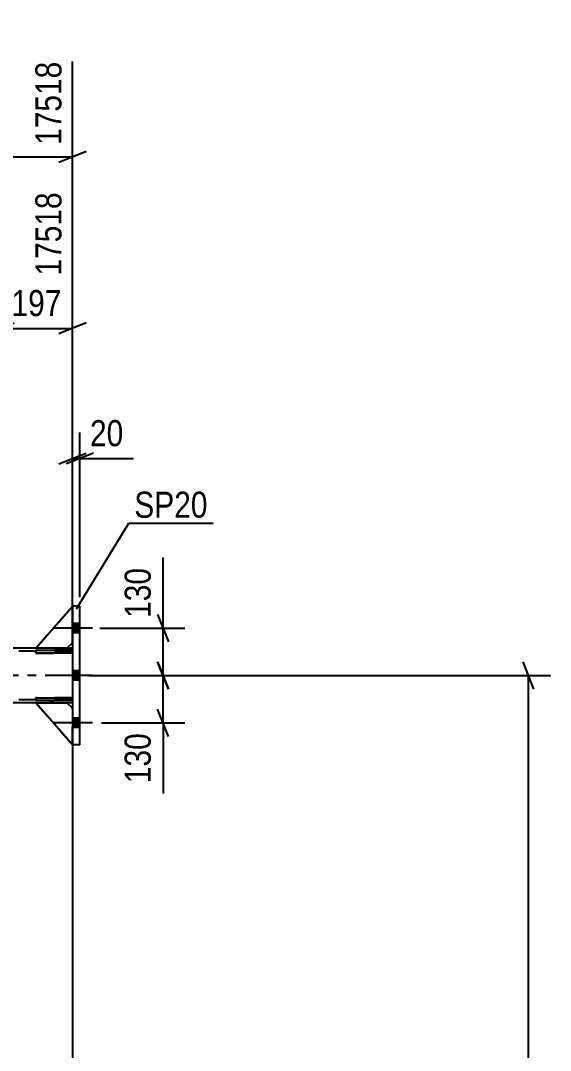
# Model space of a CAD drawing. Header units: millimetres. Extents: x -834 to 355, y -855 to -14.
# Drawn here: x -102.8 to -44.7, y -303.2 to -190.3 of the extents above; entities that cross this region are included whole.
import ezdxf

# ---------------------------------------------------------------- set-up
doc = ezdxf.new("R2010")
doc.units = ezdxf.units.MM
doc.linetypes.add('DXK_LINE_DOT2', pattern=[3.9198, 1.9599, -1.9599])
doc.linetypes.add('DXK_LINE_DOT3', pattern=[5.9187, 2.979, -0.9799, 0.9799, -0.9799])
doc.styles.add('Arial Narrow', font='ARIALN.TTF', dxfattribs={"height": 0.2})

# ---------------------------------------------------------------- blocks, each defined once
blk = doc.blocks.new('Part-570384938-35308 - 35208')
at = {"color": 2, "linetype": 'Continuous'}
for p, q in [((-97.1, -254.52), (-97.1, -269.72)), ((-96.3, -254.52), (-97.1, -254.52)), ((-96.3, -269.72), (-96.3, -254.52)), ((-96.3, -269.72), (-97.1, -269.72))]:
    blk.add_line(p, q, dxfattribs=at)
blk = doc.blocks.new('Part-570384938-35505 - 35208')
at = {"color": 7, "linetype": 'DXK_LINE_DOT2'}
for p, q in [((-97.1, -259.44), (-797.81, -259.44)), ((-97.7, -259.12), (-101.1, -259.12)), ((-97.1, -259.12), (-97.1, -265.12)), ((-97.1, -264.8), (-797.81, -264.8)), ((-97.7, -265.12), (-101.1, -265.12))]:
    blk.add_line(p, q, dxfattribs=at)
at = {"color": 2, "linetype": 'Continuous'}
for p, q in [((-101.1, -259.12), (-128.45, -259.12)), ((-97.1, -259.12), (-97.7, -259.12)), ((-101.1, -265.12), (-128.45, -265.12)), ((-97.1, -265.12), (-97.7, -265.12))]:
    blk.add_line(p, q, dxfattribs=at)
at = {"color": 7, "linetype": 'DXK_LINE_DOT3'}
blk.add_line((-97.1, -262.12), (-797.81, -262.12), dxfattribs=at)
blk = doc.blocks.new('Part-570384938-35506 - 35208')
at = {"color": 7, "linetype": 'DXK_LINE_DOT2'}
for p, q in [((-97.1, -259.36), (-101.1, -259.36)), ((-101.1, -259.36), (-101.1, -259.68)), ((-101.1, -259.68), (-97.1, -259.68)), ((-97.7, -259.68), (-97.7, -259.36)), ((-97.1, -259.68), (-97.1, -259.36))]:
    blk.add_line(p, q, dxfattribs=at)
blk = doc.blocks.new('Part-570384938-35507 - 35208')
at = {"color": 7, "linetype": 'DXK_LINE_DOT2'}
for p, q in [((-97.1, -264.56), (-101.1, -264.56)), ((-101.1, -264.56), (-101.1, -264.88)), ((-101.1, -264.88), (-97.1, -264.88)), ((-97.7, -264.56), (-97.7, -264.88)), ((-97.1, -264.88), (-97.1, -264.56))]:
    blk.add_line(p, q, dxfattribs=at)
blk = doc.blocks.new('Part-570384938-35508 - 35208')
at = {"color": 2, "linetype": 'Continuous'}
for p, q in [((-101.1, -259.68), (-101.1, -259.36)), ((-101.1, -259.36), (-97.1, -259.36)), ((-97.1, -259.68), (-101.1, -259.68)), ((-97.1, -259.36), (-97.1, -259.68))]:
    blk.add_line(p, q, dxfattribs=at)
at = {"color": 7, "linetype": 'DXK_LINE_DOT2'}
blk.add_line((-97.7, -259.68), (-97.7, -259.36), dxfattribs=at)
blk = doc.blocks.new('Part-570384938-35509 - 35208')
at = {"color": 2, "linetype": 'Continuous'}
for p, q in [((-101.1, -264.88), (-101.1, -264.56)), ((-101.1, -264.56), (-97.1, -264.56)), ((-97.1, -264.88), (-101.1, -264.88)), ((-97.1, -264.56), (-97.1, -264.88))]:
    blk.add_line(p, q, dxfattribs=at)
at = {"color": 7, "linetype": 'DXK_LINE_DOT2'}
blk.add_line((-97.7, -264.88), (-97.7, -264.56), dxfattribs=at)
blk = doc.blocks.new('Part-570384938-35510 - 35208')
at = {"color": 7, "linetype": 'DXK_LINE_DOT2'}
for p, q in [((-101.1, -259.12), (-97.1, -254.52)), ((-97.1, -254.52), (-97.1, -258.52)), ((-97.1, -258.52), (-97.7, -259.12)), ((-97.7, -259.12), (-101.1, -259.12))]:
    blk.add_line(p, q, dxfattribs=at)
blk = doc.blocks.new('Part-570384938-35511 - 35208')
at = {"color": 2, "linetype": 'Continuous'}
for p, q in [((-101.1, -259.12), (-97.1, -254.52)), ((-97.1, -258.52), (-97.7, -259.12)), ((-97.7, -259.12), (-101.1, -259.12))]:
    blk.add_line(p, q, dxfattribs=at)
at = {"color": 7, "linetype": 'DXK_LINE_DOT2'}
blk.add_line((-97.1, -258.52), (-97.1, -254.52), dxfattribs=at)
blk = doc.blocks.new('Part-570384938-35512 - 35208')
at = {"color": 7, "linetype": 'DXK_LINE_DOT2'}
for p, q in [((-97.7, -265.12), (-101.1, -265.12)), ((-101.1, -265.12), (-97.1, -269.72)), ((-97.1, -265.72), (-97.7, -265.12)), ((-97.1, -269.72), (-97.1, -265.72))]:
    blk.add_line(p, q, dxfattribs=at)
blk = doc.blocks.new('Part-570384938-35513 - 35208')
at = {"color": 2, "linetype": 'Continuous'}
for p, q in [((-101.1, -265.12), (-97.7, -265.12)), ((-97.1, -269.72), (-101.1, -265.12)), ((-97.7, -265.12), (-97.1, -265.72))]:
    blk.add_line(p, q, dxfattribs=at)
at = {"color": 7, "linetype": 'DXK_LINE_DOT2'}
blk.add_line((-97.1, -265.72), (-97.1, -269.72), dxfattribs=at)
blk = doc.blocks.new('Bolt-570384938-35543 - 35208')
at = {"linetype": 'Continuous'}
for points in [[(-96.3, -257.44), (-96.3, -256.4), (-97.1, -256.4), (-97.1, -257.44)], [(-96.3, -257.44), (-96.3, -256.4), (-97.1, -256.4), (-97.1, -257.44)], [(-96.3, -257.44), (-96.3, -256.4), (-97.1, -256.4), (-97.1, -257.44)], [(-96.3, -262.64), (-96.3, -261.6), (-97.1, -261.6), (-97.1, -262.64)], [(-96.3, -262.64), (-96.3, -261.6), (-97.1, -261.6), (-97.1, -262.64)], [(-96.3, -267.84), (-96.3, -266.8), (-97.1, -266.8), (-97.1, -267.84)], [(-96.3, -267.84), (-96.3, -266.8), (-97.1, -266.8), (-97.1, -267.84)], [(-96.3, -267.84), (-96.3, -266.8), (-97.1, -266.8), (-97.1, -267.84)]]:
    blk.add_hatch(color=1, dxfattribs=at).paths.add_polyline_path(points)
at = {"color": 1, "linetype": 'Continuous'}
for p, q in [((-96.3, -256.4), (-97.1, -256.4)), ((-96.3, -256.4), (-97.1, -256.4)), ((-96.3, -256.4), (-97.1, -256.4)), ((-94.9, -256.92), (-99.1, -256.92)), ((-94.9, -256.92), (-99.1, -256.92)), ((-94.9, -256.92), (-99.1, -256.92)), ((-96.3, -257.44), (-97.1, -257.44)), ((-96.3, -257.44), (-97.1, -257.44)), ((-96.3, -257.44), (-97.1, -257.44)), ((-96.3, -261.6), (-97.1, -261.6)), ((-96.3, -261.6), (-97.1, -261.6)), ((-94.9, -262.12), (-99.1, -262.12)), ((-94.9, -262.12), (-99.1, -262.12)), ((-96.3, -262.64), (-97.1, -262.64)), ((-96.3, -262.64), (-97.1, -262.64)), ((-94.9, -267.32), (-99.1, -267.32)), ((-94.9, -267.32), (-99.1, -267.32)), ((-94.9, -267.32), (-99.1, -267.32)), ((-96.3, -266.8), (-97.1, -266.8)), ((-96.3, -266.8), (-97.1, -266.8)), ((-96.3, -266.8), (-97.1, -266.8)), ((-96.3, -267.84), (-97.1, -267.84)), ((-96.3, -267.84), (-97.1, -267.84)), ((-96.3, -267.84), (-97.1, -267.84))]:
    blk.add_line(p, q, dxfattribs=at)
blk = doc.blocks.new('StraightDimension-570384938-46849 - 35208')
at = {"color": 7, "linetype": 'Continuous'}
blk.add_line((-97.1, -266.12), (-97.1, -311.37), dxfattribs=at)
blk = doc.blocks.new('StraightDimension-570384938-46261 - 35208')
at = {"color": 7, "linetype": 'Continuous'}
for p, q in [((-136.66, -264.12), (-136.66, -190.28)), ((-97.1, -258.12), (-97.1, -194.78)), ((-135.16, -204.62), (-138.16, -205.82)), ((-136.66, -205.22), (-97.1, -205.22)), ((-98.6, -205.82), (-95.6, -204.62))]:
    blk.add_line(p, q, dxfattribs=at)
at = {"color": 0}
blk.add_wipeout([(-113.54, -204.47), (-113.54, -200.27), (-120.22, -200.27), (-120.22, -204.47)], dxfattribs=at)
at = {"color": 3, "style": 'Arial Narrow'}
blk.add_text('989', height=2.863, dxfattribs=at).set_placement((-119.62, -203.87))
at = {"color": 0, "linetype": 'Continuous'}
blk.add_wipeout([(-97.7, -194.18), (-101.9, -194.18), (-101.9, -204.52), (-97.7, -204.52)], dxfattribs=at)
at = {"color": 3, "linetype": 'Continuous', "style": 'Arial Narrow'}
blk.add_text('17518', height=2.863, rotation=90.0002, dxfattribs=at).set_placement((-98.3, -203.92))
blk = doc.blocks.new('StraightDimension-570384938-46857 - 35208')
at = {"color": 7, "linetype": 'Continuous'}
for p, q in [((-46.48, -263.62), (-47.68, -260.62)), ((-95.3, -262.12), (-44.68, -262.12)), ((-47.08, -387.12), (-47.08, -262.12))]:
    blk.add_line(p, q, dxfattribs=at)
blk = doc.blocks.new('StraightDimension-570384938-42880 - 35208')
at = {"color": 7, "linetype": 'Continuous'}
for p, q in [((-97.1, -258.12), (-97.1, -209.11)), ((-104.98, -242.52), (-104.98, -213.61)), ((-106.48, -224.65), (-103.48, -223.45)), ((-95.6, -223.45), (-98.6, -224.65)), ((-104.98, -224.05), (-97.1, -224.05))]:
    blk.add_line(p, q, dxfattribs=at)
at = {"color": 0}
blk.add_wipeout([(-97.7, -223.3), (-97.7, -219.1), (-104.38, -219.1), (-104.38, -223.3)], dxfattribs=at)
at = {"color": 3, "style": 'Arial Narrow'}
blk.add_text('197', height=2.863, dxfattribs=at).set_placement((-103.78, -222.7))
at = {"color": 0, "linetype": 'Continuous'}
blk.add_wipeout([(-97.7, -208.51), (-101.9, -208.51), (-101.9, -218.85), (-97.7, -218.85)], dxfattribs=at)
at = {"color": 3, "linetype": 'Continuous', "style": 'Arial Narrow'}
blk.add_text('17518', height=2.863, rotation=90.0002, dxfattribs=at).set_placement((-98.3, -218.25))
blk = doc.blocks.new('StraightDimension-570384938-47523 - 35208')
at = {"color": 7, "linetype": 'Continuous'}
for p, q in [((-87.16, -256.92), (-87.16, -249.19)), ((-87.16, -256.92), (-87.16, -249.19)), ((-87.76, -255.42), (-86.56, -258.42)), ((-94.1, -256.92), (-84.76, -256.92)), ((-87.16, -262.12), (-87.16, -256.92)), ((-86.56, -263.62), (-87.76, -260.62)), ((-95.3, -262.12), (-84.76, -262.12))]:
    blk.add_line(p, q, dxfattribs=at)
at = {"color": 0}
blk.add_wipeout([(-87.91, -249.71), (-92.11, -249.71), (-92.11, -256.4), (-87.91, -256.4)], dxfattribs=at)
at = {"color": 3, "style": 'Arial Narrow'}
blk.add_text('130', height=2.863, rotation=90.0002, dxfattribs=at).set_placement((-88.51, -255.8))
blk = doc.blocks.new('StraightDimension-570384938-47524 - 35208')
at = {"color": 7, "linetype": 'Continuous'}
for p, q in [((-87.76, -260.62), (-86.56, -263.62)), ((-95.3, -262.12), (-84.76, -262.12)), ((-87.16, -267.32), (-87.16, -262.12)), ((-86.56, -268.82), (-87.76, -265.82)), ((-93.9, -267.32), (-84.76, -267.32)), ((-87.16, -267.32), (-87.16, -275.06)), ((-87.16, -267.32), (-87.16, -275.06))]:
    blk.add_line(p, q, dxfattribs=at)
at = {"color": 0}
blk.add_wipeout([(-87.91, -267.85), (-92.11, -267.85), (-92.11, -274.53), (-87.91, -274.53)], dxfattribs=at)
at = {"color": 3, "style": 'Arial Narrow'}
blk.add_text('130', height=2.863, rotation=90.0002, dxfattribs=at).set_placement((-88.51, -273.93))
blk = doc.blocks.new('StraightDimension-570384938-49525 - 35208')
at = {"color": 7, "linetype": 'Continuous'}
for p, q in [((-97.1, -253.52), (-97.1, -235.47)), ((-96.3, -253.52), (-96.3, -235.47)), ((-98.6, -238.92), (-95.6, -237.72)), ((-94.8, -237.72), (-97.8, -238.92)), ((-97.1, -238.32), (-96.3, -238.32)), ((-96.3, -238.32), (-90.39, -238.32)), ((-96.3, -238.32), (-90.39, -238.32))]:
    blk.add_line(p, q, dxfattribs=at)
at = {"color": 0}
blk.add_wipeout([(-90.92, -237.57), (-90.92, -233.37), (-95.77, -233.37), (-95.77, -237.57)], dxfattribs=at)
at = {"color": 3, "style": 'Arial Narrow'}
blk.add_text('20', height=2.863, dxfattribs=at).set_placement((-95.17, -236.97))
blk = doc.blocks.new('Mark-570384938-47517 - 35208')
at = {"color": 30, "linetype": 'Continuous'}
for p, q in [((-96.64, -254.79), (-90.91, -245.42)), ((-90.91, -245.42), (-81.67, -245.42))]:
    blk.add_line(p, q, dxfattribs=at)
at = {"color": 0}
blk.add_wipeout([(-82.27, -244.82), (-82.27, -241.82), (-90.31, -241.82), (-90.31, -244.82)], dxfattribs=at)
blk.add_wipeout([(-82.27, -244.82), (-82.27, -241.82), (-90.31, -241.82), (-90.31, -244.82)], dxfattribs=at)
at = {"color": 3, "style": 'Arial Narrow'}
blk.add_text('SP20', height=2.863, dxfattribs=at).set_placement((-90.31, -244.82))

msp = doc.modelspace()

# ---------------------------------------------------------------- block references
for name in ['Part-570384938-35510 - 35208', 'Part-570384938-35511 - 35208', 'Part-570384938-35308 - 35208', 'Bolt-570384938-35543 - 35208', 'Part-570384938-35505 - 35208', 'Part-570384938-35506 - 35208', 'Part-570384938-35508 - 35208', 'Part-570384938-35507 - 35208', 'Part-570384938-35509 - 35208', 'Part-570384938-35512 - 35208', 'Part-570384938-35513 - 35208']:
    msp.add_blockref(name, (0, 0))

# ---------------------------------------------------------------- next in the draw order: block references
for name in ['StraightDimension-570384938-46261 - 35208', 'StraightDimension-570384938-46849 - 35208']:
    msp.add_blockref(name, (0, 0))

# ---------------------------------------------------------------- next in the draw order: block references
for name in ['StraightDimension-570384938-42880 - 35208', 'StraightDimension-570384938-46857 - 35208']:
    msp.add_blockref(name, (0, 0))

# ---------------------------------------------------------------- next in the draw order: block references
msp.add_blockref('StraightDimension-570384938-47523 - 35208', (0, 0))

# ---------------------------------------------------------------- next in the draw order: block references
for name in ['StraightDimension-570384938-49525 - 35208', 'StraightDimension-570384938-47524 - 35208']:
    msp.add_blockref(name, (0, 0))

# ---------------------------------------------------------------- next in the draw order: block references
msp.add_blockref('Mark-570384938-47517 - 35208', (0, 0))

doc.saveas('drawing.dxf')
